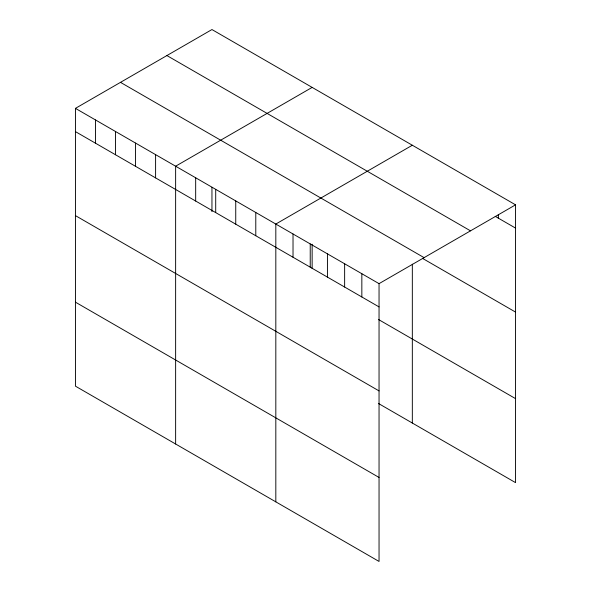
<?xml version="1.0" encoding="UTF-8"?>
<svg xmlns="http://www.w3.org/2000/svg" width="591" height="591" viewBox="0 0 591 591"><rect width="100%" height="100%" fill="white"/><g stroke="black" fill="none" stroke-linecap="round" stroke-linejoin="round"><path stroke-width="0.89" d="M75.441 108.367L379.045 283.65L379.045 561.45L75.441 386.167L75.441 108.367L211.955 29.55L515.559 204.833L515.559 482.633L378.425 403.461M312.144 87.394L175.63 166.204L175.63 444.011M412.333 145.238L275.82 224.048L275.82 501.855M379.045 283.65L515.559 204.833M495.228 216.358L515.559 228.096M166.906 55.561L470.51 230.845M120.49 82.356L424.094 257.639M422.499 258.363L515.559 312.092M75.441 131.623L379.045 306.906M378.425 319.465L515.559 398.637M75.441 215.626L379.045 390.91M75.441 302.171L379.045 477.454M498.353 214.585L498.353 218.16M412.333 264.214L412.333 423.038M361.84 273.714L361.84 296.978M344.634 263.785L344.634 287.041M327.436 253.849L327.436 277.113M312.144 244.238L312.144 268.58M310.231 243.913L310.231 267.176M293.025 233.984L293.025 257.248M255.785 212.479L255.785 235.743M235.743 200.91L235.743 224.174M215.708 189.342L215.708 212.605M211.955 187.295L211.955 211.637M195.673 177.773L195.673 201.036M155.596 154.643L155.596 177.898M135.553 143.074L135.553 166.33M115.518 131.505L115.518 154.761M95.483 119.936L95.483 143.192"/></g></svg>
